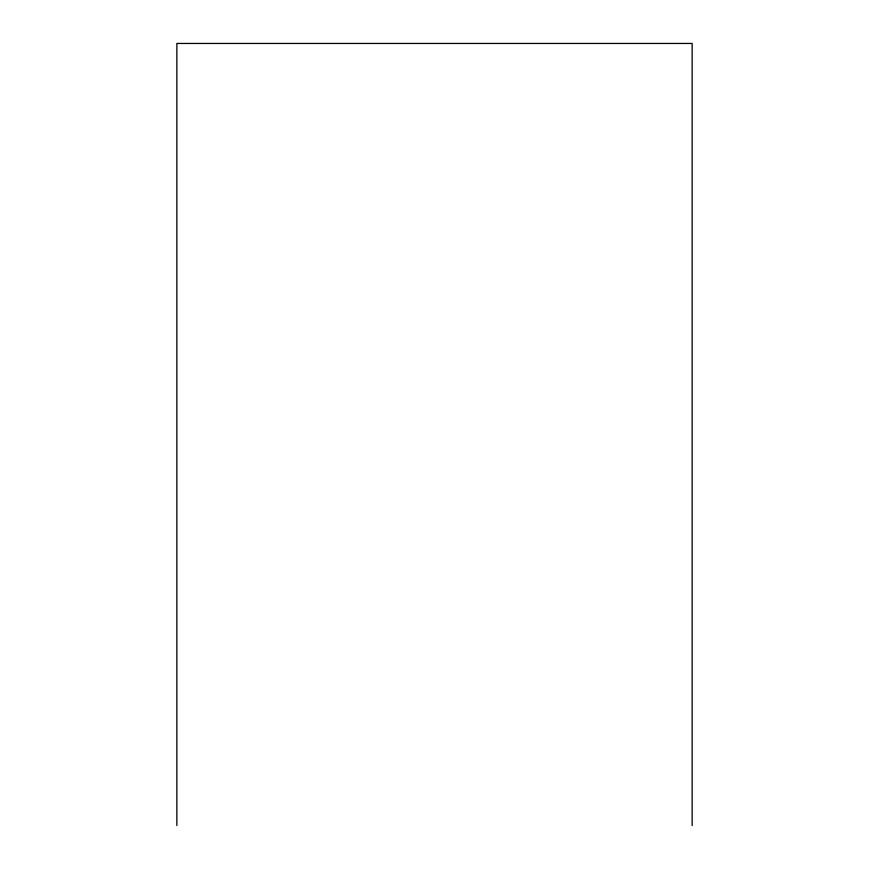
<?xml version="1.0" encoding="UTF-8"?>
<svg xmlns="http://www.w3.org/2000/svg" width="869" height="869" viewBox="0 0 869 869"><rect width="100%" height="100%" fill="white"/><g stroke="black" fill="none" stroke-linecap="round" stroke-linejoin="round"><path stroke-width="1.3" d="M692.137 825.55L692.137 43.45L176.863 43.45L176.863 825.55"/></g></svg>
